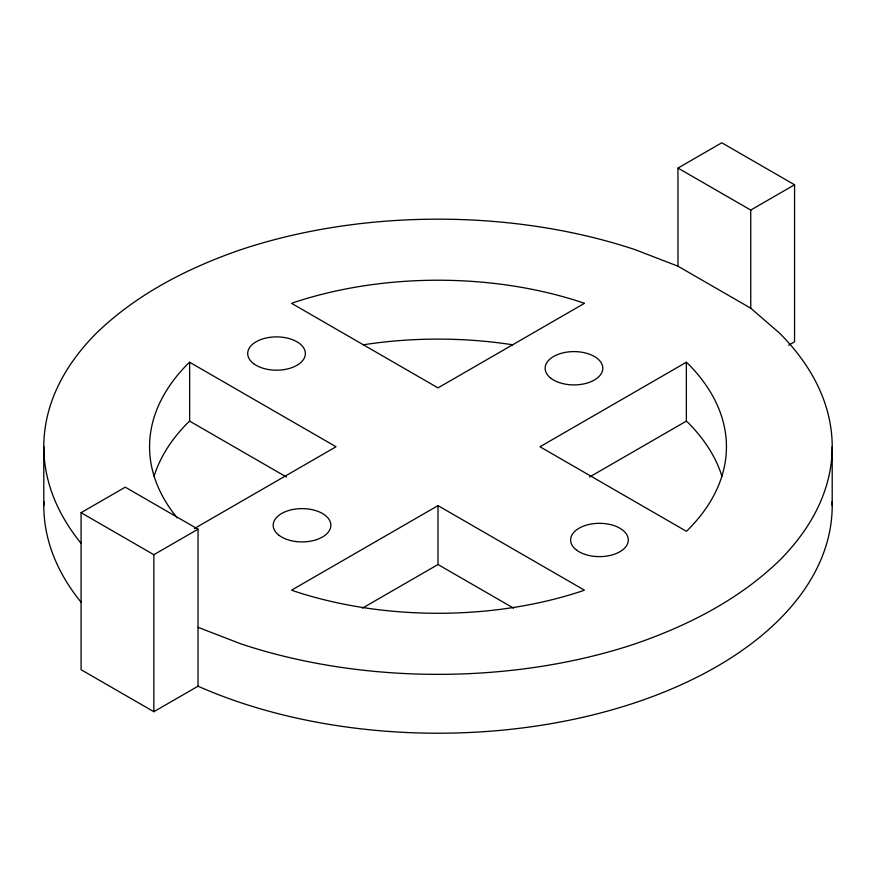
<?xml version="1.0" encoding="UTF-8"?>
<svg xmlns="http://www.w3.org/2000/svg" width="876" height="876" viewBox="0 0 876 876"><rect width="100%" height="100%" fill="white"/><g stroke="black" fill="none" stroke-linecap="round" stroke-linejoin="round"><path stroke-width="1.31" d="M194.362 528.546L336.023 446.76L189.643 362.248L188.209 363.496A288.434 166.528 0 0 0 177.149 517.825M189.643 362.248L189.643 421.126L188.209 422.374A288.434 166.528 0 0 0 154.066 476.303M81.074 512.69L125.257 487.176L198.031 529.192L198.031 686.193L153.837 711.706L81.074 669.702L81.074 512.69L153.837 554.705L198.031 529.192M198.031 627.315L240.9 643.86A394.2 227.585 0 0 0 635.1 643.86C687.912 625.628 738.917 599.688 779.388 560.552A394.2 227.585 0 0 0 779.388 332.968L750.743 308.21L677.969 266.195L677.969 168.072L721.791 142.777L794.554 184.781L794.554 341.793L788.63 345.21M677.969 168.072L750.743 210.076L794.554 184.781M438 505.638L291.62 590.139L293.778 590.971A288.434 166.528 0 0 0 582.222 590.971L584.38 590.139L438 505.638L438 564.516L362.456 608.13M686.357 362.248L539.977 446.76L686.357 531.272L687.791 530.024A288.434 166.528 0 0 0 687.791 363.496L686.357 362.248L686.357 421.126L687.791 422.374A288.434 166.528 0 0 1 721.933 476.303M589.559 477.015L686.357 421.126M677.969 266.195L635.1 249.66A394.2 227.585 0 0 0 240.9 249.66C188.088 267.892 137.083 293.832 96.612 332.968A394.2 227.585 0 0 0 81.008 543.284M189.643 421.126L286.441 477.015M438 564.516L513.544 608.13M832.2 446.76L832.2 505.638M750.743 210.076L750.743 308.21M153.837 554.705L153.837 711.706M43.8 446.76L43.8 505.638M832.134 501.576A394.2 227.585 0 0 1 615.489 708.848A394.2 227.585 0 0 1 198.031 686.193M81.008 602.162A394.2 227.585 0 0 1 43.866 501.576M363.343 344.783A288.434 166.528 0 0 1 512.657 344.783M584.38 303.37L438 387.882L291.62 303.37L293.778 302.538A288.434 166.528 0 0 1 582.222 302.538L584.38 303.37M576.583 550.117A28.842 16.655 0 0 0 626.11 546.35A28.842 16.655 0 0 0 595.702 523.465A28.842 16.655 0 0 0 576.583 550.117M279.148 535.4A28.842 16.655 0 0 0 328.675 531.633A28.842 16.655 0 0 0 298.267 508.748A28.842 16.655 0 0 0 279.148 535.4M253.646 363.671A28.842 16.655 0 0 0 303.184 359.905A28.842 16.655 0 0 0 272.764 337.03A28.842 16.655 0 0 0 253.646 363.671M551.092 378.388A28.842 16.655 0 0 0 600.618 374.632A28.842 16.655 0 0 0 570.21 351.747A28.842 16.655 0 0 0 551.092 378.388"/></g></svg>
